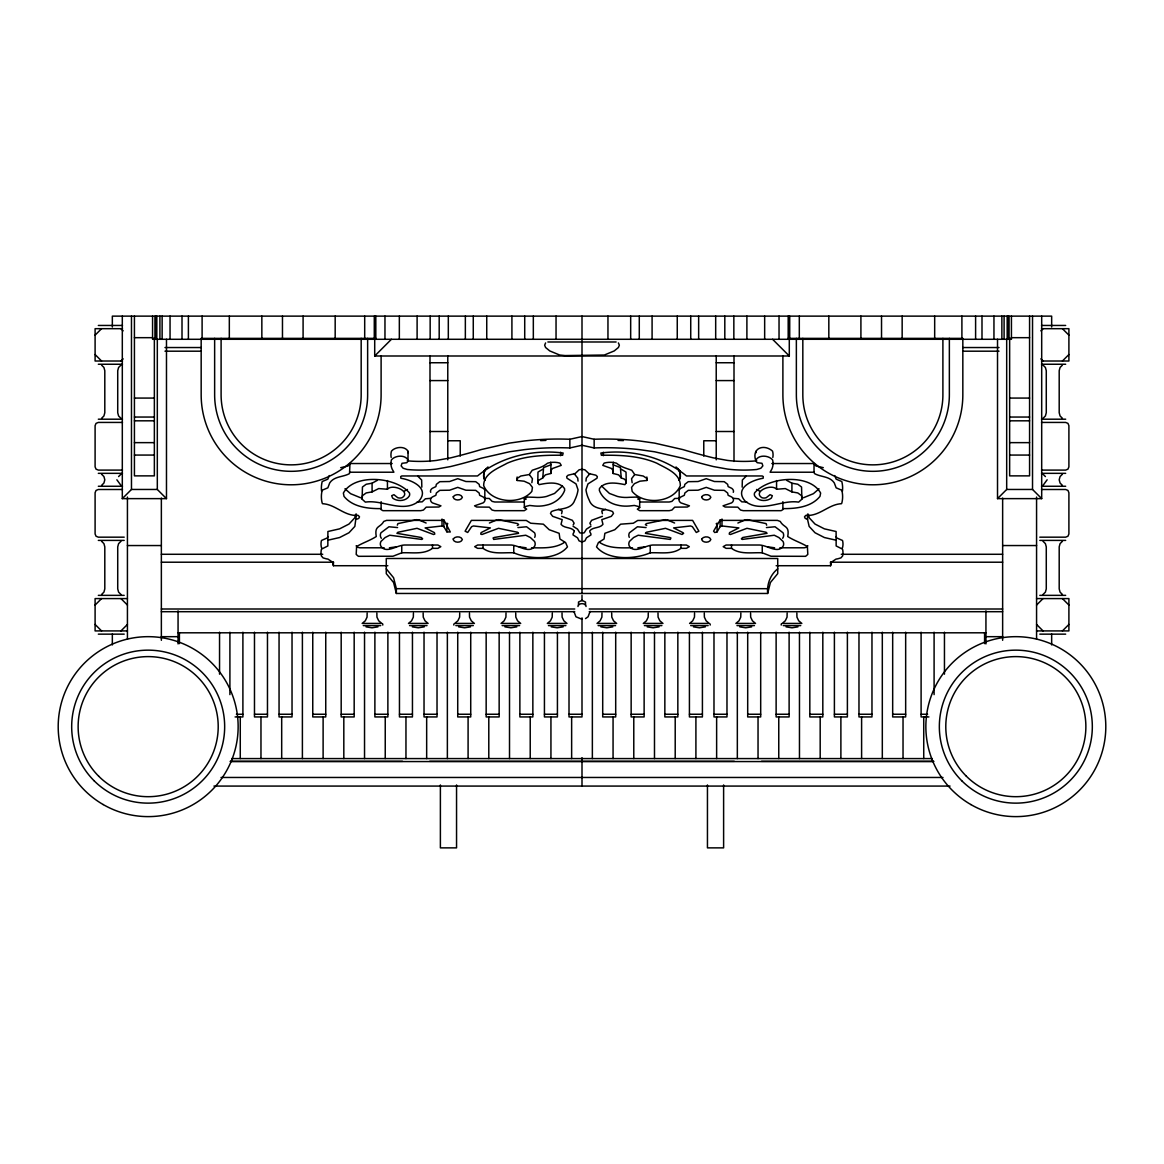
<?xml version="1.0" encoding="UTF-8"?>
<svg xmlns="http://www.w3.org/2000/svg" width="1164" height="1164" viewBox="0 0 1164 1164"><rect width="100%" height="100%" fill="white"/><g stroke="black" fill="none" stroke-linecap="round" stroke-linejoin="round"><path stroke-width="1.5" d="M776.155 565.719L830.587 565.719L831.489 562.139L835.927 559.157A4.045 2.081 0 0 1 837.454 558.88L840.917 557.905L842.62 555.941A52.671 27.078 0 0 0 842.532 549.175L836.159 545.945L836.101 531.512L824.388 528.849L815.018 524.062L809.155 517.733L808.34 514.197M367.14 613.064L367.053 617.138L365.292 620.805L362.179 623.424L381.821 623.424L378.707 620.805L376.947 617.138L376.86 613.064M413.424 613.064L413.336 617.138L411.576 620.805L408.477 623.424L428.105 623.424L424.991 620.805L423.245 617.138L423.143 613.064M459.722 613.064L459.62 617.138L457.874 620.805L454.76 623.424L474.403 623.424L471.289 620.805L469.529 617.138L469.441 613.064M506.005 613.064L505.918 617.138L504.158 620.805L501.044 623.424L520.686 623.424L517.573 620.805L515.812 617.138L515.725 613.064M552.303 613.064L552.202 617.138L550.456 620.805L547.342 623.424L566.97 623.424L563.871 620.805L562.11 617.138L562.023 613.064M601.977 613.064L601.89 617.138L600.129 620.805L597.03 623.424L616.658 623.424L613.544 620.805L611.798 617.138L611.697 613.064M648.275 613.064L648.188 617.138L646.427 620.805L643.314 623.424L662.956 623.424L659.843 620.805L658.082 617.138L657.995 613.064M694.559 613.064L694.472 617.138L692.711 620.805L689.597 623.424L709.24 623.424L706.126 620.805L704.38 617.138L704.278 613.064M740.857 613.064L740.755 617.138L739.009 620.805L735.895 623.424L755.523 623.424L752.424 620.805L750.664 617.138L750.576 613.064M787.14 613.064L787.053 617.138L785.293 620.805L782.179 623.424L801.821 623.424L798.708 620.805L796.947 617.138L796.86 613.064M782.877 501.684L782.877 509.657L781.073 510.676L743.272 510.676L740.566 510.05L737.787 507.155L725.172 507.024L723.062 505.816L731.647 502.863A9.879 5.078 0 0 0 731.749 497.028L728.14 495.282L727.646 493.027L724.226 490.35L714.39 490.204L706.242 487.367L698.094 490.204L688.259 490.35L684.839 493.027L684.345 495.282L680.736 497.028A9.879 5.078 0 0 0 680.838 502.863L689.423 505.816L687.313 507.024L674.698 507.155L671.919 510.05L669.213 510.676L639.749 510.676L637.319 509.134L639.676 507.562L638.425 506.486L634.365 505.452L629.258 506.005A19.264 9.909 0 0 1 617.458 505.118C609.572 503.459 602.239 498.105 599.358 490.422L599.46 488.56C604.902 480.834 616.847 483.002 624.864 484.631L626.247 482.769L626.014 480.761L624.224 479.03L621.241 477.924L618.608 474.868L613.122 473.472L613.312 462.195M613.122 473.472L613.312 470.882L611.522 468.495L602.763 465.367L604.116 463.127A11.873 6.111 0 0 1 616.469 463.214C621.227 467.157 626.057 468.175 631.761 470.271L634.744 474.548L643.197 476.018L647.228 478.666L646.849 480.456L639.894 481.198L634.351 483.715L631.557 487.396L632.154 491.397C643.75 505.365 673.039 503.066 680.329 485.606C680.474 473.399 665.663 468.19 656.816 463.199C639.342 455.662 620.019 455.008 601.381 455.269L600.857 453.029C630.655 449.129 663.087 456.608 686.469 475.96L762.202 475.96L763.293 476.585L763.118 478.273C752.366 479.859 733.567 488.283 745.266 501.262C761.096 513.644 781.379 499.356 798.62 502.135L801.88 499.181L801.559 487.018L797.791 484.253L791.913 483.206L786.617 480.31M327.899 536.531L327.288 537.928L321.468 540.489A52.671 27.078 0 0 0 321.38 547.269L321.948 548.331M381.123 501.684L381.123 509.657L382.927 510.676L420.728 510.676L423.434 510.05L426.213 507.155L438.828 507.024L440.938 505.816L432.353 502.863A9.879 5.078 0 0 1 432.251 497.028L435.86 495.282L436.354 493.027L439.774 490.35L449.61 490.204L457.758 487.367L465.906 490.204L475.741 490.35L479.161 493.027L479.655 495.282L483.264 497.028A9.879 5.078 0 0 1 483.162 502.863L474.577 505.816L476.687 507.024L489.302 507.155L492.081 510.05L494.787 510.676L524.251 510.676L526.681 509.134L524.324 507.562L525.575 506.486L529.635 505.452L534.742 506.005A19.264 9.909 0 0 0 546.542 505.118C554.428 503.459 561.761 498.105 564.642 490.422L564.54 488.56C559.098 480.834 547.153 483.002 539.136 484.631L537.753 482.769L537.986 480.761L542.759 477.924L545.392 474.868L550.878 473.472L550.688 470.882L552.478 468.495L561.237 465.367L559.884 463.127A11.873 6.111 0 0 0 547.531 463.214C542.773 467.157 537.943 468.175 532.239 470.271L529.256 474.548L520.803 476.018L516.772 478.666L517.151 480.456L524.106 481.198L529.649 483.715L532.443 487.396L531.846 491.397C520.25 505.365 490.961 503.066 483.671 485.606C483.526 473.399 498.338 468.19 507.184 463.199C524.658 455.662 543.981 455.008 562.619 455.269L563.143 453.029C533.345 449.129 500.913 456.608 477.531 475.96L401.798 475.96L400.707 476.585L400.882 478.273C411.634 479.859 430.433 488.283 418.734 501.262C402.904 513.644 382.621 499.356 365.38 502.135L362.12 499.181L362.44 495.689L366.209 492.939L372.087 491.892L378.693 488.574L387.437 489.244C392.384 483.336 411.43 491.557 402.264 497.61A3.565 1.833 0 0 1 397.681 497.654L393.927 494.685L391.657 495.704L392.675 498.134C397.477 501.771 405.96 501.364 409.321 495.937A14.565 7.493 0 0 0 409.393 492.867C395.542 476.6 354.045 473.312 343.365 493.085L344.035 496.417C352.823 507.184 368.115 508.741 381.123 508.624M585.958 481.125L586.278 478.098L589.93 473.544M407.938 452.723L408.084 451.37C405.043 445.797 395.251 446.641 391.468 451.123A49.819 25.623 0 0 0 391.191 457.423M408.084 451.37L407.938 461.395L406.803 462.705L402.017 463.301L401.129 465.876L403.137 468.248L407.225 469.485A70.829 36.419 0 0 0 436.558 469.077L450.599 466.546A423.667 217.843 0 0 0 481.023 458.281L509.366 451.792L524.193 449.668A153.386 78.861 0 0 1 569.851 447.951L582 445.259L594.149 447.951A153.386 78.861 0 0 1 639.807 449.668L654.634 451.792L682.977 458.281A423.667 217.843 0 0 0 713.401 466.546L727.442 469.077A70.829 36.419 0 0 0 756.775 469.485L760.863 468.248L762.871 465.876L761.984 463.301L757.197 462.705L756.062 461.395C750.911 447.965 764.079 443.557 772.532 451.123A49.819 25.623 0 0 1 772.809 457.423M767.643 593.465L770.423 582.509L777.727 573.634L777.727 558.487L386.273 558.487L386.273 573.634L393.578 582.509L396.357 593.465L767.643 593.465C766.858 584.212 770.292 574.652 777.727 568.847M531.846 482.711L532.443 478.724L529.649 475.028M421.834 487.134L421.644 479.99L417.861 476.236M355.66 514.197L354.845 517.733L348.982 524.062L339.612 528.849L327.899 531.512L327.841 545.945L321.468 549.175A52.671 27.078 0 0 0 321.38 555.941L323.083 557.905L326.546 558.88A4.045 2.081 0 0 1 328.073 559.157L332.511 562.139L333.413 565.719L387.845 565.719M356.475 514.124L354.845 526.419L348.982 532.748L339.612 537.535L327.899 540.198M483.86 471.813L484.297 470.518M392.152 463.534L349.971 463.534L348.021 465.993L340.703 467.666M349.971 463.534L349.52 473.573C343.235 477.196 334.315 476.061 329.732 482.885L327.855 487.832L322.21 490.204A96.365 49.543 0 0 0 322.21 503.154L322.559 503.721C335.479 504.245 344.399 516.525 358.25 515.405L359.487 516.845L358.774 518.402L356.475 519.333M807.816 545.727L806.768 547.182L804.222 547.793L779.822 547.793M329.267 475.552L327.855 479.146L322.21 481.518A96.365 49.543 0 0 0 321.584 491.237M590.09 611.449L588.067 616.789L585.507 618.593M545.596 342.929L544.65 345.213L545.596 347.512L549.772 350.931L559.695 355.035L565.064 355.573L604.305 355.035L614.228 350.931L618.404 347.512L619.35 345.213L618.404 342.929M755.916 460.042C758.957 454.469 768.749 455.328 772.532 459.809A49.819 25.623 0 0 1 771.805 469.208L770.088 472.22L814.029 472.22L814.48 473.573C820.766 477.196 829.685 476.061 834.268 482.885L836.145 487.832L841.79 490.204A96.365 49.543 0 0 1 841.79 503.154L841.441 503.721C828.521 504.245 819.601 516.525 805.75 515.405L804.513 516.845L805.226 518.402L807.525 519.333L809.155 526.419L815.018 532.748L824.388 537.535L836.101 540.198M585.507 605.047L585.507 602.064L582 600.348L578.508 602.064L578.508 605.047M485.708 469.165C483.526 472.424 482.754 476.934 484.981 480.354C482.216 475.901 483.86 469.921 488.007 466.968M542.759 477.924L543.603 467.579L550.878 464.8L550.688 462.195M842.052 548.331L842.62 547.269A52.671 27.078 0 0 0 842.532 540.489L836.712 537.928L836.101 536.531M717.097 531.861L720.123 526.666L721.986 525.968L738.878 527.903L729.581 532.617L729.217 534.087L730.439 534.494L746.982 528.311L766.116 532.283L767.091 533.316L742.705 537.506L741.366 538.787L742.21 539.427L774.278 535.236L778.891 537.55L783.023 541.435A18.755 9.647 0 0 1 783.212 546.032C777.727 554.588 766.523 544.388 758.244 545.014L726.118 545.014L723.164 546.673L726.118 548.346L731.516 548.346C740.362 554.879 752.09 552.245 762.245 552.813L771.005 556.232L805.604 556.319L807.816 554.413L807.38 546.542C800.963 542.7 794.081 540.591 787.737 536.531C789.701 525.226 783.969 528.107 780.244 521.443L777.421 520.381L719.876 520.381L713.59 531.206L714.769 532.53L717.097 531.861L717.097 523.174L716.18 523.785M782.674 538.277L783.212 537.346A18.755 9.647 0 0 0 783.023 532.763L775.049 526.768L766.407 527.568M562.474 485.941L554.573 493.434L546.542 496.446A19.264 9.909 0 0 1 534.742 497.319L527.423 497.072L524.324 498.876L524.324 507.562M561.601 513.702L562.212 510.967L558.356 509.308M634.351 475.028L631.557 478.724L632.154 482.711M766.669 525.182L766.116 523.611L746.982 519.624M819.034 488.793L813.403 493.682L803.378 497.785M590.948 526.244L586.452 529.14L584.241 532.763L582 533.316L579.759 532.763L577.548 529.14L573.052 526.244M95.099 335.145L101.574 328.685M120.969 361.015L123.122 358.861M120.969 365.103L118.597 367.475L117.724 370.705L117.724 412.725L118.597 415.955L120.969 418.327M101.574 418.327L103.931 415.955L104.804 412.725L104.804 370.705L103.931 367.475L101.574 365.103M101.574 485.403L103.931 483.031L104.804 479.801L103.931 476.571L101.574 474.199M118.597 476.571L120.969 474.199M166.481 339.291L166.481 498.629L122.307 498.629L131.474 489.462L131.474 316.128M120.969 541.275L118.597 543.646L117.724 546.876L117.724 588.897L118.597 592.127L120.969 594.484M101.574 594.484L103.931 592.127L104.804 588.897L104.804 546.876L103.931 543.646L101.574 541.275M95.099 605.047L101.574 598.587M374.706 316.128L374.706 355.995L391.41 339.291M120.969 630.917L127.429 624.442M1040.878 330.838L1043.031 328.685M1062.426 361.015L1068.901 354.54M1062.426 365.103L1060.069 367.475L1059.196 370.705L1059.196 412.725L1060.069 415.955L1062.426 418.327M1043.031 418.327L1045.403 415.955L1046.276 412.725L1046.276 370.705L1045.403 367.475L1043.031 365.103M1041.693 316.128L1041.693 498.629L997.519 498.629L1006.685 489.462L1006.685 339.291M1043.031 485.403L1047.134 479.801M1062.426 474.199L1060.069 476.571L1059.196 479.801L1060.069 483.031L1062.426 485.403M1062.426 541.275L1060.069 543.646L1059.196 546.876L1059.196 588.897L1060.069 592.127L1062.426 594.484M1043.031 594.484L1045.403 592.127L1046.276 588.897L1046.276 546.876L1045.403 543.646L1043.031 541.275M1036.571 605.047L1043.031 598.587M1062.426 630.917L1068.901 624.442M362.12 499.181L362.44 487.018L366.209 484.253L372.087 483.206L377.383 480.31M746.139 476.236L742.356 479.99L742.166 487.134M407.458 489.477L404.301 491.15M401.755 552.813L392.996 556.232L358.396 556.319L356.184 554.413L356.62 546.542C363.037 542.7 369.919 540.591 376.263 536.531C374.299 525.226 380.031 528.107 383.756 521.443L386.579 520.381L444.124 520.381L450.308 532.006L446.903 531.861L443.877 526.666L442.014 525.968L425.122 527.903L434.419 532.617L434.783 534.087L433.561 534.494L417.018 528.311L397.884 532.283L396.909 533.316L421.295 537.506L422.634 538.787L421.79 539.427L389.722 535.236L385.109 537.55L380.977 541.435A18.755 9.647 0 0 0 380.788 546.032C386.273 554.588 397.477 544.388 405.756 545.014L437.882 545.014L440.836 546.673L437.882 548.346L432.484 548.346C423.638 554.879 411.911 552.245 401.755 552.813L401.755 545.872M650.24 552.813C634.977 559.506 607.783 560.597 596.535 546.876L598.398 542.584L604.058 539.005L604.858 533.316L614.796 529.722L620.645 524.178L633.303 523.233L637.727 520.453L692.609 520.381L698.895 531.206L696.305 532.472L692.362 526.666L690.499 525.968L673.607 527.903L682.904 532.617L683.617 533.316L682.046 534.494L665.502 528.311L646.369 532.283L645.394 533.316L669.78 537.506L670.915 537.986L670.275 539.427L638.207 535.236L633.594 537.55L629.462 541.435A18.755 9.647 0 0 0 629.273 546.032C634.758 554.588 645.962 544.388 654.241 545.014L686.367 545.014L689.321 546.673L686.367 548.346L680.969 548.346C672.123 554.879 660.395 552.245 650.24 552.813L650.24 545.872M602.399 516.307L591.647 520.308L589.872 523.233A22.974 11.815 0 0 0 590.817 524.833M564.613 542.308C554.864 548.768 542.642 547.851 531.512 547.793M489.389 523.029L496.984 519.799M737.874 523.029L745.469 519.799M407.225 460.813A70.829 36.419 0 0 0 436.558 460.406L450.599 457.874A423.667 217.843 0 0 0 481.023 449.61L509.366 443.12L524.193 440.996A153.386 78.861 0 0 1 569.851 439.264L582 436.573L594.149 439.264A153.386 78.861 0 0 1 639.807 440.996L654.634 443.12L682.977 449.61A423.667 217.843 0 0 0 713.401 457.874L727.442 460.406A70.829 36.419 0 0 0 756.775 460.813M542.759 469.252L537.986 472.075L537.753 482.769M517.267 525.502L518.606 524.629L517.631 523.611L498.498 519.624M637.974 499.429L639.676 498.876L639.676 507.562M377.965 626.858L372 627.789L366.034 626.858M424.249 626.858L418.283 627.789L412.318 626.858M470.547 626.858L464.582 627.789L458.616 626.858M516.831 626.858L510.865 627.789L504.9 626.858M563.129 626.858L557.163 627.789L551.198 626.858M612.802 626.858L606.837 627.789L600.871 626.858M659.1 626.858L653.135 627.789L647.169 626.858M705.384 626.858L699.418 627.789L693.453 626.858M751.682 626.858L745.717 627.789L739.751 626.858M797.966 626.858L792 627.789L786.035 626.858M605.644 509.308L601.788 510.967L602.399 513.702M396.371 546.833L389.402 547.793M644.871 546.833L637.887 547.793M782.877 508.624C795.885 508.741 811.177 507.184 819.965 496.417L820.635 493.085C809.955 473.312 768.458 476.6 754.607 492.867A14.565 7.493 0 0 0 754.679 495.937C758.04 501.364 766.523 501.771 771.325 498.134L772.343 495.704L770.073 494.685L766.319 497.654A3.565 1.833 0 0 1 761.736 497.61C752.57 491.543 771.616 483.336 776.563 489.244L785.307 488.574L791.913 491.892L797.791 492.939L801.559 495.689L801.88 499.181M417.018 519.624L397.884 523.611L397.331 525.182M665.502 519.624L646.369 523.611L645.394 524.629L646.733 525.502M517.922 527.568L526.564 526.768L534.538 532.763A18.755 9.647 0 0 1 534.727 537.346M540.62 440.603L545.945 440.399M98.329 325.454L122.467 325.454M1041.533 325.454L1065.671 325.454M122.467 328.685L95.099 328.685L95.099 361.015L122.467 361.015M1041.533 328.685L1068.901 328.685L1068.901 361.015L1041.533 361.015M134.427 337.676L152.557 337.676M1011.443 337.676L1029.573 337.676M376.059 338.375L201.168 338.375L201.168 394.814A89.963 89.963 0 0 0 291.146 484.791A89.963 89.963 0 0 0 381.108 394.814L381.108 356.009M787.941 338.375L962.832 338.375L962.832 394.814A89.963 89.963 0 0 1 872.855 484.791A89.963 89.963 0 0 1 782.892 394.814L782.892 356.009M547.88 341.983L616.12 341.983M164.982 347.541L201.168 347.541M962.832 347.541L999.018 347.541M164.982 351.193L201.168 351.193M962.832 351.193L999.018 351.193M374.706 355.995L789.294 355.995L789.294 316.128M429.996 362.746L447.776 362.746M716.224 362.746L734.004 362.746M98.329 364.245L122.467 364.245M1041.533 364.245L1065.671 364.245M429.996 380.584L447.776 380.584M716.224 380.584L734.004 380.584M134.427 398.073L154.361 398.073M1009.639 398.073L1029.573 398.073M134.427 417.047L154.361 417.047M1009.639 417.047L1029.573 417.047M98.329 419.2L122.467 419.2M1041.533 419.2L1065.671 419.2M134.427 420.815L154.361 420.815M1009.639 420.815L1029.573 420.815M122.467 422.43L98.329 422.43L96.045 423.376L95.099 425.66L95.099 466.866L96.045 469.15L98.329 470.096L122.467 470.096M1041.533 422.43L1065.671 422.43L1067.955 423.376L1068.901 425.66L1068.901 466.866L1067.955 469.15L1065.671 470.096L1041.533 470.096M429.996 431.509L447.776 431.509M716.224 431.509L734.004 431.509M447.66 440.763L460.231 440.763L460.231 456.128M716.34 440.763L703.769 440.763L703.769 456.128M134.427 442.64L154.361 442.64M1009.639 442.64L1029.573 442.64M134.427 455.066L154.361 455.066M1009.639 455.066L1029.573 455.066M771.848 463.534L814.029 463.534L815.979 465.993L823.297 467.666M349.971 472.22L393.912 472.22L392.195 469.208A49.819 25.623 0 0 1 391.468 459.809C395.251 455.328 405.043 454.484 408.084 460.042M98.329 473.341L122.467 473.341M1041.533 473.341L1065.671 473.341M116.866 479.801L120.969 485.403M98.329 486.261L122.467 486.261M1041.533 486.261L1065.671 486.261M122.467 489.491L98.329 489.491L96.045 490.437L95.099 492.736L95.099 533.941L96.045 536.226L98.329 537.171L124.199 537.171M131.474 489.462L157.315 489.462L166.481 498.629M1006.685 489.462L1032.526 489.462L1041.693 498.629M1041.533 489.491L1065.671 489.491L1067.955 490.437L1068.901 492.736L1068.901 533.941L1067.955 536.226L1065.671 537.171L1039.801 537.171M430.52 498.338L425.369 498.803L422.183 501.844L417.134 502.004M484.995 498.338L489.302 498.483L492.081 501.364L494.787 502.004L524.251 502.004M679.005 498.338L674.698 498.483L671.919 501.364L669.213 502.004L639.749 502.004M733.48 498.338L738.631 498.803L741.817 501.844L746.866 502.004M98.329 540.402L124.199 540.402M1039.801 540.402L1065.671 540.402M127.429 545.552L161.36 545.552M1002.641 545.552L1036.571 545.552M384.178 547.793L359.778 547.793L357.232 547.182L356.184 545.727M632.489 547.793C621.358 547.851 609.136 548.768 599.387 542.308M483.031 548.346L477.633 548.346L474.679 546.673L477.633 545.014L509.759 545.014C518.038 544.388 529.242 554.588 534.727 546.032A18.755 9.647 0 0 0 534.538 541.435L530.406 537.55L525.793 535.236L493.725 539.427L493.085 537.986L494.22 537.506L518.606 533.316L517.631 532.283L498.498 528.311L481.954 534.494L480.732 534.087L481.096 532.617L490.393 527.903L473.501 525.968L471.638 526.666L467.695 532.472L465.105 531.206L471.391 520.381L526.274 520.453L530.697 523.233L543.355 524.178L549.204 529.722L559.142 533.316L559.942 539.005L565.602 542.584L567.465 546.876C556.217 560.597 529.023 559.506 513.761 552.813C503.605 552.245 491.877 554.879 483.031 548.346L483.031 544.883M161.36 554.282L322.734 554.282M841.266 554.282L1002.641 554.282M161.36 562.212L333.602 562.212M830.398 562.212L1002.641 562.212M386.273 568.847L393.578 577.722L396.357 588.678L767.643 588.678M98.329 595.357L124.199 595.357M1039.801 595.357L1065.671 595.357M127.429 598.587L95.099 598.587L95.099 630.917L127.429 630.917M1036.571 598.587L1068.901 598.587L1068.901 630.917L1036.571 630.917M161.36 609.005L574.754 609.005M589.246 609.005L1002.641 609.005M161.36 611.697L574.754 611.697M589.246 611.697L1002.641 611.697M363.27 625.606L380.73 625.606M409.568 625.606L427.013 625.606M455.852 625.606L473.312 625.606M502.135 625.606L519.595 625.606M548.433 625.606L565.879 625.606M598.121 625.606L615.567 625.606M644.405 625.606L661.865 625.606M690.688 625.606L708.149 625.606M736.987 625.606L754.432 625.606M783.27 625.606L800.73 625.606M178.063 632.809L985.937 632.809M98.329 634.147L124.199 634.147M1039.801 634.147L1065.671 634.147M161.36 636.679L178.063 636.679M985.937 636.679L1002.641 636.679M236.394 714.245L242.898 714.245M254.48 714.245L267.473 714.245M279.054 714.245L292.033 714.245M312.752 714.245L325.745 714.245M341.183 714.245L354.176 714.245M374.881 714.245L387.874 714.245M399.456 714.245L412.449 714.245M424.031 714.245L437.024 714.245M457.728 714.245L470.722 714.245M486.159 714.245L499.152 714.245M519.872 714.245L532.85 714.245M544.432 714.245L557.425 714.245M569.007 714.245L582 714.245M602.705 714.245L615.698 714.245M631.15 714.245L644.129 714.245M664.848 714.245L677.841 714.245M689.423 714.245L702.416 714.245M713.983 714.245L726.976 714.245M747.695 714.245L760.689 714.245M776.126 714.245L789.119 714.245M809.824 714.245L822.817 714.245M834.399 714.245L847.392 714.245M858.974 714.245L871.967 714.245M892.672 714.245L905.665 714.245M921.102 714.245L927.606 714.245M235.084 716.937L242.898 716.937L242.898 632.197M928.916 716.937L921.102 716.937L921.102 632.197M231.636 758.579L932.364 758.579M230.268 761.3L402.511 761.3M429.705 761.3L734.295 761.3M761.489 761.3L933.732 761.3M230.428 761.562L933.572 761.562M221.015 777.465L942.986 777.465M213.943 786.078L950.057 786.078M618.055 440.399L623.38 440.603M774.598 547.793L767.629 546.833M526.113 547.793L519.129 546.833M613.122 464.8L620.397 467.579L621.241 477.924M646.078 527.568L637.436 526.768L629.462 532.763A18.755 9.647 0 0 0 629.273 537.346M397.593 527.568L388.951 526.768L380.977 532.763A18.755 9.647 0 0 0 380.788 537.346L381.326 538.277M582.015 619.263L575.947 616.789L573.925 611.449M524.324 498.876L526.026 499.429M360.622 497.785L350.597 493.682L344.966 488.793M621.241 469.252L626.014 472.075L626.247 482.769M667.016 519.799L674.611 523.029M418.531 519.799L426.126 523.029M759.699 491.15L756.542 489.477M561.601 516.307L572.353 520.308L574.128 523.233A22.974 11.815 0 0 1 573.183 524.833M447.82 523.785L446.903 523.174L446.903 531.861M574.07 473.544L577.722 478.098L578.042 481.125M639.676 498.876L636.577 497.072L629.258 497.319A19.264 9.909 0 0 1 617.458 496.446L609.427 493.434L601.526 485.941M675.993 466.968C680.111 469.892 681.842 475.989 679.019 480.354L680.329 476.92L680.14 472.977L678.292 469.165M1062.426 328.685L1068.901 335.145M1040.878 358.861L1043.031 361.015M1043.031 474.199L1045.403 476.571M1062.426 598.587L1068.901 605.047M772.59 339.291L789.294 355.995M1036.571 624.442L1043.031 630.917M120.969 328.685L123.122 330.838M95.099 354.54L101.574 361.015M120.969 598.587L127.429 605.047M95.099 624.442L101.574 630.917M679.703 470.518L680.14 471.813M834.734 475.552L836.145 479.146L841.79 481.518A96.365 49.543 0 0 1 842.416 491.237M755.916 451.37L756.062 452.723M1051.659 327.026L1051.659 316.128L112.341 316.128L112.341 327.026M1051.659 634.045L1051.659 644.943M1036.571 497.072L1036.571 639.225M1032.526 316.128L1032.526 489.462M1029.573 316.128L1029.573 475.872L1009.639 475.872L1009.639 337.676M1011.429 316.128L1011.429 339.291L152.571 339.291L152.571 316.128M1008.781 316.128L1008.781 339.291M1008.533 316.128L1008.533 339.291M1007.18 316.128L1007.18 339.291M1004.096 316.128L1004.096 339.291M1002.641 498.076L1002.641 640.302M1001.869 316.128L1001.869 339.291M997.519 339.291L997.519 498.629M993.954 316.128L993.954 339.291M985.937 610.853L985.937 643.925M984.584 632.809L984.584 643.605M981.994 316.128L981.994 339.291M975.607 316.128L975.607 339.291M961.901 316.128L961.901 339.291M949.358 338.375L949.358 394.814A76.504 76.504 0 0 1 872.855 471.318A76.504 76.504 0 0 1 796.365 394.814L796.365 338.375M944.455 632.197L944.455 674.174M942.898 338.375L942.898 394.814A70.029 70.029 0 0 1 872.855 464.858A70.029 70.029 0 0 1 802.825 394.814L802.825 338.375M934.677 316.128L934.677 339.291M934.095 632.197L934.095 694.617M923.736 716.937L923.736 758.579M905.665 632.197L905.665 716.937L892.672 716.937L892.672 632.197M903.031 716.937L903.031 758.579M902.158 316.128L902.158 339.291M882.312 632.197L882.312 758.579M881.526 316.128L881.526 339.291M871.967 632.197L871.967 716.937L858.974 716.937L858.974 632.197M861.607 716.937L861.607 758.579M860.909 316.128L860.909 339.291M847.392 632.197L847.392 716.937L834.399 716.937L834.399 632.197M840.888 716.937L840.888 758.579M830.587 562.241L830.587 565.719M828.826 316.128L828.826 339.291M822.817 632.197L822.817 716.937L809.824 716.937L809.824 632.197M820.184 716.937L820.184 758.579M814.029 463.534L814.029 472.22M807.525 514.124L807.525 519.333M799.464 632.197L799.464 758.579M799.304 316.128L799.304 339.291M791.913 483.206L791.913 491.892M789.672 316.128L789.672 339.291M789.119 632.197L789.119 716.937L776.126 716.937L776.126 632.197M788.872 316.128L788.872 339.291M788.188 316.128L788.188 339.291M781.233 623.977L781.233 625.068M779.036 316.128L779.036 339.291M778.76 716.937L778.76 758.579M776.563 480.572L776.563 489.244M764.661 316.128L764.661 339.291M762.245 545.872L762.245 552.813M760.689 632.197L760.689 716.937L747.695 716.937L747.695 632.197M758.04 716.937L758.04 758.579M746.895 316.128L746.895 339.291M737.336 632.197L737.336 758.579M734.004 355.791L734.004 461.439M733.844 316.128L733.844 339.291M731.516 544.883L731.516 548.346M726.976 632.197L726.976 716.937L713.983 716.937L713.983 632.197M724.808 316.128L724.808 339.291M723.615 784.958L723.615 847.872L707.45 847.872L707.45 784.958M721.986 519.028L721.986 525.968M720.123 519.726L720.123 526.666M716.631 716.937L716.631 758.579M716.224 355.791L716.224 459.838M715.685 316.128L715.685 339.291M710.186 623.977L710.186 625.068M702.416 632.197L702.416 716.937L689.423 716.937L689.423 632.197M698.647 316.128L698.647 339.291M695.912 716.937L695.912 758.579M690.732 316.128L690.732 339.291M680.969 544.883L680.969 548.346M679.936 471.391L679.936 472.555M679.179 498.905L679.179 490.233A9.879 5.078 0 0 1 680.736 488.342L684.345 486.61L684.839 484.34L688.259 481.678L698.094 481.518L706.242 478.68L714.39 481.518L724.226 481.678L727.646 484.34L728.14 486.61L731.749 488.342A9.879 5.078 0 0 1 733.276 492.314M677.841 632.197L677.841 716.937L664.848 716.937L664.848 632.197M677.259 316.128L677.259 339.291M675.207 716.937L675.207 758.579M654.488 632.197L654.488 758.579M652.087 316.128L652.087 339.291M646.849 476.993L646.849 480.456M644.129 632.197L644.129 716.937L631.15 716.937L631.15 632.197M639.283 316.128L639.283 339.291M633.783 716.937L633.783 758.579M630.67 316.128L630.67 339.291M615.698 632.197L615.698 716.937L602.705 716.937L602.705 632.197M613.064 716.937L613.064 758.579M607.957 316.128L607.957 339.291M603.359 452.229L603.359 455.691M594.149 439.264L594.149 447.951M592.36 632.197L592.36 758.579M582 316.128L582 593.465M582 595.357L582 600.74M582 617.851L582 716.937L569.007 716.937L569.007 632.197M582 757.662L582 761.3M582 761.562L582 786.078M571.64 716.937L571.64 758.579M569.851 439.264L569.851 447.951M560.641 452.229L560.641 455.691M557.425 632.197L557.425 716.937L544.432 716.937L544.432 632.197M556.043 316.128L556.043 339.291M550.878 464.8L550.878 473.472M550.936 716.937L550.936 758.579M533.33 316.128L533.33 339.291M532.85 632.197L532.85 716.937L519.872 716.937L519.872 632.197M530.217 716.937L530.217 758.579M524.717 316.128L524.717 339.291M517.151 476.993L517.151 480.456M513.761 545.872L513.761 552.813M511.913 316.128L511.913 339.291M509.512 632.197L509.512 758.579M499.152 632.197L499.152 716.937L486.159 716.937L486.159 632.197M488.793 716.937L488.793 758.579M486.741 316.128L486.741 339.291M484.821 498.905L484.821 490.233A9.879 5.078 0 0 0 483.264 488.342L479.655 486.61L479.161 484.34L475.741 481.678L465.906 481.518L457.758 478.68L449.61 481.518L439.774 481.678L436.354 484.34L435.86 486.61L432.251 488.342A9.879 5.078 0 0 0 430.724 492.314M484.064 471.391L484.064 472.555M473.268 316.128L473.268 339.291M470.722 632.197L470.722 716.937L457.728 716.937L457.728 632.197M468.088 716.937L468.088 758.579M465.353 316.128L465.353 339.291M456.55 784.958L456.55 847.872L440.385 847.872L440.385 784.958M453.815 623.977L453.815 625.068M448.315 316.128L448.315 339.291M447.776 355.791L447.776 459.838M447.369 632.197L447.369 758.579M443.877 519.726L443.877 526.666M442.014 519.028L442.014 525.968M439.192 316.128L439.192 339.291M437.024 632.197L437.024 716.937L424.031 716.937L424.031 632.197M432.484 544.883L432.484 548.346M430.156 316.128L430.156 339.291M429.996 355.791L429.996 461.439M426.664 716.937L426.664 758.579M417.105 316.128L417.105 339.291M412.449 632.197L412.449 716.937L399.456 716.937L399.456 632.197M405.96 716.937L405.96 758.579M399.339 316.128L399.339 339.291M396.357 588.678L396.357 593.465M387.874 632.197L387.874 716.937L374.881 716.937L374.881 632.197M387.437 480.572L387.437 489.244M385.24 716.937L385.24 758.579M384.964 316.128L384.964 339.291M382.767 623.977L382.767 625.068M375.812 316.128L375.812 339.291M375.128 316.128L375.128 339.291M374.328 316.128L374.328 339.291M372.087 483.206L372.087 491.892M367.635 338.375L367.635 394.814A76.504 76.504 0 0 1 291.146 471.318A76.504 76.504 0 0 1 214.642 394.814L214.642 338.375M364.696 316.128L364.696 339.291M364.536 632.197L364.536 758.579M361.175 338.375L361.175 394.814A70.029 70.029 0 0 1 291.146 464.858A70.029 70.029 0 0 1 221.102 394.814L221.102 338.375M354.176 632.197L354.176 716.937L341.183 716.937L341.183 632.197M343.817 716.937L343.817 758.579M335.174 316.128L335.174 339.291M333.413 562.241L333.413 565.719M325.745 632.197L325.745 716.937L312.752 716.937L312.752 632.197M323.112 716.937L323.112 758.579M303.091 316.128L303.091 339.291M302.393 632.197L302.393 758.579M292.033 632.197L292.033 716.937L279.054 716.937L279.054 632.197M282.474 316.128L282.474 339.291M281.688 716.937L281.688 758.579M267.473 632.197L267.473 716.937L254.48 716.937L254.48 632.197M261.842 316.128L261.842 339.291M260.969 716.937L260.969 758.579M240.264 716.937L240.264 758.579M229.905 632.197L229.905 694.617M229.323 316.128L229.323 339.291M219.545 632.197L219.545 674.174M202.1 316.128L202.1 339.291M188.393 316.128L188.393 339.291M182.006 316.128L182.006 339.291M179.416 632.809L179.416 643.605M178.063 610.853L178.063 643.925M170.046 316.128L170.046 339.291M162.131 316.128L162.131 339.291M161.36 498.076L161.36 640.302M159.905 316.128L159.905 339.291M157.315 339.291L157.315 489.462M156.82 316.128L156.82 339.291M155.467 316.128L155.467 339.291M155.219 316.128L155.219 339.291M154.361 337.676L154.361 475.872L134.427 475.872L134.427 316.128M127.429 497.072L127.429 639.225M122.307 316.128L122.307 498.629M112.341 634.045L112.341 644.943M577.97 606.502A4.045 2.852 0 0 1 582.015 603.65A4.045 2.852 0 0 1 586.045 606.502M574.216 530.828L574.128 531.904A22.974 11.815 0 0 1 573.183 533.519L573.052 534.931L577.548 537.826L579.046 540.853L582 542.002L584.954 540.853L586.452 537.826L590.948 534.931L590.817 533.519A22.974 11.815 0 0 1 589.872 531.904L589.784 530.828C592.854 526.812 599.664 528.558 602.967 524.367L601.788 519.653L611.333 516.336L613.486 513.455L612.584 511.578C604.8 507.955 592.622 510.341 589.144 499.982A113.999 58.622 0 0 1 585.972 489.797L587.966 483.904L596.972 478.244L597.365 476.614L595.91 475.203L588.839 473.559L584.866 469.79L582 469.325L579.134 469.79L575.162 473.559L568.09 475.203L566.635 476.614L567.028 478.244L576.034 483.904L578.042 489.797A113.999 58.622 0 0 1 574.856 499.982C571.379 510.327 559.215 507.955 551.416 511.578L550.514 513.455L552.667 516.336L562.212 519.653L561.033 524.367C564.336 528.558 571.146 526.812 574.216 530.828M453.32 496.621L453.16 497.29C454.28 500.869 461.235 500.869 462.355 497.29C461.206 493.842 455.284 493.9 453.32 496.621M453.32 538.83L453.16 539.514C454.28 543.079 461.235 543.079 462.355 539.514C461.206 536.051 455.284 536.109 453.32 538.83M701.805 496.621L701.645 497.29C702.765 500.869 709.72 500.869 710.84 497.29C709.691 493.842 703.769 493.9 701.805 496.621M701.805 538.83L701.645 539.514C702.765 543.079 709.72 543.079 710.84 539.514C709.691 536.051 703.769 536.109 701.805 538.83M970.849 804.557A89.963 89.963 0 0 0 1105.8 726.642A89.963 89.963 0 0 0 970.849 648.726A89.963 89.963 0 0 0 970.849 804.557M961.74 780.738A76.504 76.504 0 0 0 1089.722 746.444A76.504 76.504 0 0 0 996.035 652.757A76.504 76.504 0 0 0 961.74 780.738M966.309 776.17A70.029 70.029 0 0 0 1083.48 744.771A70.029 70.029 0 0 0 997.708 658.999A70.029 70.029 0 0 0 966.309 776.17M103.189 804.557A89.963 89.963 0 0 0 238.14 726.642A89.963 89.963 0 0 0 103.189 648.726A89.963 89.963 0 0 0 103.189 804.557M94.08 780.738A76.504 76.504 0 0 0 222.062 746.444A76.504 76.504 0 0 0 128.375 652.757A76.504 76.504 0 0 0 94.08 780.738M98.649 776.17A70.029 70.029 0 0 0 215.82 744.771A70.029 70.029 0 0 0 130.048 658.999A70.029 70.029 0 0 0 98.649 776.17"/></g></svg>
